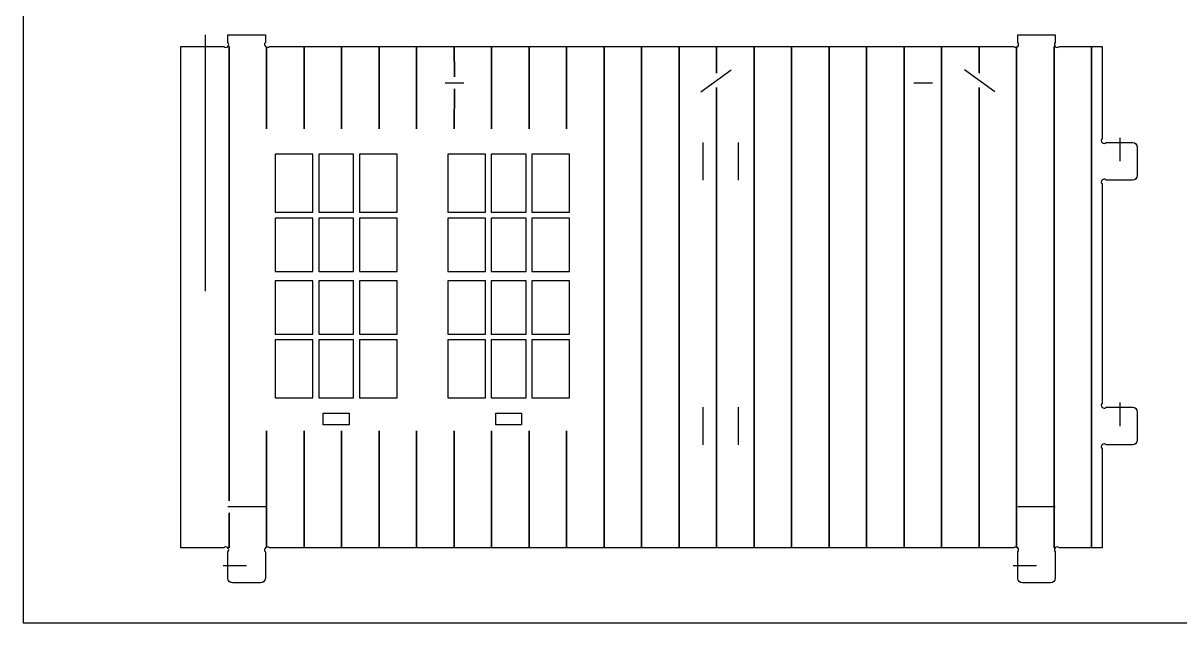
# Model space of a CAD drawing. Header units: millimetres. Extents: x -2454 to 295, y -161 to 465.
# Drawn here: x -1729.3 to -1433.2, y -152.3 to 1.4 of the extents above; entities that cross this region are included whole.
import ezdxf

# ---------------------------------------------------------------- set-up
doc = ezdxf.new("R2010")
doc.units = ezdxf.units.MM
doc.header["$MEASUREMENT"] = 0
for name, color, linetype in [('Cut Inside', 7, 'Continuous'), ('Cut On', 7, 'Continuous'), ('Cut Outside', 7, 'Continuous'), ('Score', 7, 'Continuous')]:
    doc.layers.add(name, color=color, linetype=linetype)

msp = doc.modelspace()

# ---------------------------------------------------------------- linework, layer by layer
at = {"layer": 'Cut Inside', "color": 242, "lineweight": 25}
for points in [[(-1664.8028, -32.2472), (-1664.8083, -32.2472), (-1664.8128, -32.2517), (-1664.8128, -32.2572)], [(-1664.8128, -32.2572), (-1664.8128, -32.2572), (-1664.8128, -47.0873), (-1664.8128, -47.0873)], [(-1655.1727, -32.2472), (-1655.1727, -32.2472), (-1664.8028, -32.2472), (-1664.8028, -32.2472)], [(-1655.1627, -32.2572), (-1655.1627, -32.2517), (-1655.1672, -32.2472), (-1655.1727, -32.2472)], [(-1655.1627, -47.0873), (-1655.1627, -47.0873), (-1655.1627, -32.2572), (-1655.1627, -32.2572)], [(-1653.6531, -32.2472), (-1653.6586, -32.2472), (-1653.6631, -32.2517), (-1653.6631, -32.2572)], [(-1653.6631, -32.2572), (-1653.6631, -32.2572), (-1653.6631, -47.0873), (-1653.6631, -47.0873)], [(-1644.7727, -32.2472), (-1644.7727, -32.2472), (-1653.6531, -32.2472), (-1653.6531, -32.2472)], [(-1644.7627, -32.2572), (-1644.7627, -32.2517), (-1644.7672, -32.2472), (-1644.7727, -32.2472)], [(-1644.7627, -47.0873), (-1644.7627, -47.0873), (-1644.7627, -32.2572), (-1644.7627, -32.2572)], [(-1643.2527, -32.2472), (-1643.2582, -32.2472), (-1643.2627, -32.2517), (-1643.2627, -32.2572)], [(-1643.2627, -32.2572), (-1643.2627, -32.2572), (-1643.2627, -47.0873), (-1643.2627, -47.0873)], [(-1633.623, -32.2472), (-1633.623, -32.2472), (-1643.2527, -32.2472), (-1643.2527, -32.2472)], [(-1633.613, -32.2572), (-1633.613, -32.2517), (-1633.6175, -32.2472), (-1633.623, -32.2472)], [(-1633.613, -47.0873), (-1633.613, -47.0873), (-1633.613, -32.2572), (-1633.613, -32.2572)], [(-1620.6429, -32.2472), (-1620.6484, -32.2472), (-1620.6529, -32.2517), (-1620.6529, -32.2572)], [(-1620.6529, -32.2572), (-1620.6529, -32.2572), (-1620.6529, -47.0873), (-1620.6529, -47.0873)], [(-1611.0132, -32.2472), (-1611.0132, -32.2472), (-1620.6429, -32.2472), (-1620.6429, -32.2472)], [(-1611.0032, -32.2572), (-1611.0032, -32.2517), (-1611.0077, -32.2472), (-1611.0132, -32.2472)], [(-1611.0032, -47.0873), (-1611.0032, -47.0873), (-1611.0032, -32.2572), (-1611.0032, -32.2572)], [(-1609.4928, -32.2472), (-1609.4983, -32.2472), (-1609.5028, -32.2517), (-1609.5028, -32.2572)], [(-1609.5028, -32.2572), (-1609.5028, -32.2572), (-1609.5028, -47.0873), (-1609.5028, -47.0873)], [(-1600.6131, -32.2472), (-1600.6131, -32.2472), (-1609.4928, -32.2472), (-1609.4928, -32.2472)], [(-1600.6031, -32.2572), (-1600.6031, -32.2517), (-1600.6076, -32.2472), (-1600.6131, -32.2472)], [(-1600.6031, -47.0873), (-1600.6031, -47.0873), (-1600.6031, -32.2572), (-1600.6031, -32.2572)], [(-1599.0928, -32.2472), (-1599.0983, -32.2472), (-1599.1028, -32.2517), (-1599.1028, -32.2572)], [(-1599.1028, -32.2572), (-1599.1028, -32.2572), (-1599.1028, -47.0873), (-1599.1028, -47.0873)], [(-1589.4627, -32.2472), (-1589.4627, -32.2472), (-1599.0928, -32.2472), (-1599.0928, -32.2472)], [(-1589.4527, -32.2572), (-1589.4527, -32.2517), (-1589.4572, -32.2472), (-1589.4627, -32.2472)], [(-1589.4527, -47.0873), (-1589.4527, -47.0873), (-1589.4527, -32.2572), (-1589.4527, -32.2572)], [(-1664.8128, -47.0873), (-1664.8128, -47.0928), (-1664.8083, -47.0973), (-1664.8028, -47.0973)], [(-1664.8028, -47.0973), (-1664.8028, -47.0973), (-1655.1727, -47.0973), (-1655.1727, -47.0973)], [(-1655.1727, -47.0973), (-1655.1672, -47.0973), (-1655.1627, -47.0928), (-1655.1627, -47.0873)], [(-1653.6631, -47.0873), (-1653.6631, -47.0928), (-1653.6586, -47.0973), (-1653.6531, -47.0973)], [(-1653.6531, -47.0973), (-1653.6531, -47.0973), (-1644.7727, -47.0973), (-1644.7727, -47.0973)], [(-1644.7727, -47.0973), (-1644.7672, -47.0973), (-1644.7627, -47.0928), (-1644.7627, -47.0873)], [(-1643.2627, -47.0873), (-1643.2627, -47.0928), (-1643.2582, -47.0973), (-1643.2527, -47.0973)], [(-1643.2527, -47.0973), (-1643.2527, -47.0973), (-1633.623, -47.0973), (-1633.623, -47.0973)], [(-1633.623, -47.0973), (-1633.6175, -47.0973), (-1633.613, -47.0928), (-1633.613, -47.0873)], [(-1620.6529, -47.0873), (-1620.6529, -47.0928), (-1620.6484, -47.0973), (-1620.6429, -47.0973)], [(-1620.6429, -47.0973), (-1620.6429, -47.0973), (-1611.0132, -47.0973), (-1611.0132, -47.0973)], [(-1611.0132, -47.0973), (-1611.0077, -47.0973), (-1611.0032, -47.0928), (-1611.0032, -47.0873)], [(-1609.5028, -47.0873), (-1609.5028, -47.0928), (-1609.4983, -47.0973), (-1609.4928, -47.0973)], [(-1609.4928, -47.0973), (-1609.4928, -47.0973), (-1600.6131, -47.0973), (-1600.6131, -47.0973)], [(-1600.6131, -47.0973), (-1600.6076, -47.0973), (-1600.6031, -47.0928), (-1600.6031, -47.0873)], [(-1599.1028, -47.0873), (-1599.1028, -47.0928), (-1599.0983, -47.0973), (-1599.0928, -47.0973)], [(-1599.0928, -47.0973), (-1599.0928, -47.0973), (-1589.4627, -47.0973), (-1589.4627, -47.0973)], [(-1589.4627, -47.0973), (-1589.4572, -47.0973), (-1589.4527, -47.0928), (-1589.4527, -47.0873)], [(-1664.8028, -48.5971), (-1664.8083, -48.5971), (-1664.8128, -48.6016), (-1664.8128, -48.6071)], [(-1664.8128, -48.6071), (-1664.8128, -48.6071), (-1664.8128, -62.2371), (-1664.8128, -62.2371)], [(-1655.1727, -48.5971), (-1655.1727, -48.5971), (-1664.8028, -48.5971), (-1664.8028, -48.5971)], [(-1655.1627, -48.6071), (-1655.1627, -48.6016), (-1655.1672, -48.5971), (-1655.1727, -48.5971)], [(-1655.1627, -62.2371), (-1655.1627, -62.2371), (-1655.1627, -48.6071), (-1655.1627, -48.6071)], [(-1653.6531, -48.5971), (-1653.6586, -48.5971), (-1653.6631, -48.6016), (-1653.6631, -48.6071)], [(-1653.6631, -48.6071), (-1653.6631, -48.6071), (-1653.6631, -62.2371), (-1653.6631, -62.2371)], [(-1644.7727, -48.5971), (-1644.7727, -48.5971), (-1653.6531, -48.5971), (-1653.6531, -48.5971)], [(-1644.7627, -48.6071), (-1644.7627, -48.6016), (-1644.7672, -48.5971), (-1644.7727, -48.5971)], [(-1644.7627, -62.2371), (-1644.7627, -62.2371), (-1644.7627, -48.6071), (-1644.7627, -48.6071)], [(-1643.2527, -48.5971), (-1643.2582, -48.5971), (-1643.2627, -48.6016), (-1643.2627, -48.6071)], [(-1643.2627, -48.6071), (-1643.2627, -48.6071), (-1643.2627, -62.2371), (-1643.2627, -62.2371)], [(-1633.623, -48.5971), (-1633.623, -48.5971), (-1643.2527, -48.5971), (-1643.2527, -48.5971)], [(-1633.613, -48.6071), (-1633.613, -48.6016), (-1633.6175, -48.5971), (-1633.623, -48.5971)], [(-1633.613, -62.2371), (-1633.613, -62.2371), (-1633.613, -48.6071), (-1633.613, -48.6071)], [(-1620.6429, -48.5971), (-1620.6484, -48.5971), (-1620.6529, -48.6016), (-1620.6529, -48.6071)], [(-1620.6529, -48.6071), (-1620.6529, -48.6071), (-1620.6529, -62.2371), (-1620.6529, -62.2371)], [(-1611.0132, -48.5971), (-1611.0132, -48.5971), (-1620.6429, -48.5971), (-1620.6429, -48.5971)], [(-1611.0032, -48.6071), (-1611.0032, -48.6016), (-1611.0077, -48.5971), (-1611.0132, -48.5971)], [(-1611.0032, -62.2371), (-1611.0032, -62.2371), (-1611.0032, -48.6071), (-1611.0032, -48.6071)], [(-1609.4928, -48.5971), (-1609.4983, -48.5971), (-1609.5028, -48.6016), (-1609.5028, -48.6071)], [(-1609.5028, -48.6071), (-1609.5028, -48.6071), (-1609.5028, -62.2371), (-1609.5028, -62.2371)], [(-1600.6131, -48.5971), (-1600.6131, -48.5971), (-1609.4928, -48.5971), (-1609.4928, -48.5971)], [(-1600.6031, -48.6071), (-1600.6031, -48.6016), (-1600.6076, -48.5971), (-1600.6131, -48.5971)], [(-1600.6031, -62.2371), (-1600.6031, -62.2371), (-1600.6031, -48.6071), (-1600.6031, -48.6071)], [(-1599.0928, -48.5971), (-1599.0983, -48.5971), (-1599.1028, -48.6016), (-1599.1028, -48.6071)], [(-1599.1028, -48.6071), (-1599.1028, -48.6071), (-1599.1028, -62.2371), (-1599.1028, -62.2371)], [(-1589.4627, -48.5971), (-1589.4627, -48.5971), (-1599.0928, -48.5971), (-1599.0928, -48.5971)], [(-1589.4527, -48.6071), (-1589.4527, -48.6016), (-1589.4572, -48.5971), (-1589.4627, -48.5971)], [(-1589.4527, -62.2371), (-1589.4527, -62.2371), (-1589.4527, -48.6071), (-1589.4527, -48.6071)], [(-1664.8128, -62.2371), (-1664.8128, -62.2426), (-1664.8083, -62.2471), (-1664.8028, -62.2471)], [(-1664.8028, -64.6469), (-1664.8083, -64.6469), (-1664.8128, -64.6514), (-1664.8128, -64.6569)], [(-1664.8128, -64.6569), (-1664.8128, -64.6569), (-1664.8128, -78.2872), (-1664.8128, -78.2872)], [(-1664.8028, -62.2471), (-1664.8028, -62.2471), (-1655.1727, -62.2471), (-1655.1727, -62.2471)], [(-1655.1727, -64.6469), (-1655.1727, -64.6469), (-1664.8028, -64.6469), (-1664.8028, -64.6469)], [(-1655.1727, -62.2471), (-1655.1672, -62.2471), (-1655.1627, -62.2426), (-1655.1627, -62.2371)], [(-1655.1627, -64.6569), (-1655.1627, -64.6514), (-1655.1672, -64.6469), (-1655.1727, -64.6469)], [(-1655.1627, -78.2872), (-1655.1627, -78.2872), (-1655.1627, -64.6569), (-1655.1627, -64.6569)], [(-1653.6631, -62.2371), (-1653.6631, -62.2426), (-1653.6586, -62.2471), (-1653.6531, -62.2471)], [(-1653.6531, -64.6469), (-1653.6586, -64.6469), (-1653.6631, -64.6514), (-1653.6631, -64.6569)], [(-1653.6631, -64.6569), (-1653.6631, -64.6569), (-1653.6631, -78.2872), (-1653.6631, -78.2872)], [(-1653.6531, -62.2471), (-1653.6531, -62.2471), (-1644.7727, -62.2471), (-1644.7727, -62.2471)], [(-1644.7727, -64.6469), (-1644.7727, -64.6469), (-1653.6531, -64.6469), (-1653.6531, -64.6469)], [(-1644.7727, -62.2471), (-1644.7672, -62.2471), (-1644.7627, -62.2426), (-1644.7627, -62.2371)], [(-1644.7627, -64.6569), (-1644.7627, -64.6514), (-1644.7672, -64.6469), (-1644.7727, -64.6469)], [(-1644.7627, -78.2872), (-1644.7627, -78.2872), (-1644.7627, -64.6569), (-1644.7627, -64.6569)], [(-1643.2627, -62.2371), (-1643.2627, -62.2426), (-1643.2582, -62.2471), (-1643.2527, -62.2471)], [(-1643.2527, -64.6469), (-1643.2582, -64.6469), (-1643.2627, -64.6514), (-1643.2627, -64.6569)], [(-1643.2627, -64.6569), (-1643.2627, -64.6569), (-1643.2627, -78.2872), (-1643.2627, -78.2872)], [(-1643.2527, -62.2471), (-1643.2527, -62.2471), (-1633.623, -62.2471), (-1633.623, -62.2471)], [(-1633.623, -64.6469), (-1633.623, -64.6469), (-1643.2527, -64.6469), (-1643.2527, -64.6469)], [(-1633.623, -62.2471), (-1633.6175, -62.2471), (-1633.613, -62.2426), (-1633.613, -62.2371)], [(-1633.613, -64.6569), (-1633.613, -64.6514), (-1633.6175, -64.6469), (-1633.623, -64.6469)], [(-1633.613, -78.2872), (-1633.613, -78.2872), (-1633.613, -64.6569), (-1633.613, -64.6569)], [(-1620.6529, -62.2371), (-1620.6529, -62.2426), (-1620.6484, -62.2471), (-1620.6429, -62.2471)], [(-1620.6429, -64.6469), (-1620.6484, -64.6469), (-1620.6529, -64.6514), (-1620.6529, -64.6569)], [(-1620.6529, -64.6569), (-1620.6529, -64.6569), (-1620.6529, -78.2872), (-1620.6529, -78.2872)], [(-1620.6429, -62.2471), (-1620.6429, -62.2471), (-1611.0132, -62.2471), (-1611.0132, -62.2471)], [(-1611.0132, -64.6469), (-1611.0132, -64.6469), (-1620.6429, -64.6469), (-1620.6429, -64.6469)], [(-1611.0132, -62.2471), (-1611.0077, -62.2471), (-1611.0032, -62.2426), (-1611.0032, -62.2371)], [(-1611.0032, -64.6569), (-1611.0032, -64.6514), (-1611.0077, -64.6469), (-1611.0132, -64.6469)], [(-1611.0032, -78.2872), (-1611.0032, -78.2872), (-1611.0032, -64.6569), (-1611.0032, -64.6569)], [(-1609.5028, -62.2371), (-1609.5028, -62.2426), (-1609.4983, -62.2471), (-1609.4928, -62.2471)], [(-1609.4928, -64.6469), (-1609.4983, -64.6469), (-1609.5028, -64.6514), (-1609.5028, -64.6569)], [(-1609.5028, -64.6569), (-1609.5028, -64.6569), (-1609.5028, -78.2872), (-1609.5028, -78.2872)], [(-1609.4928, -62.2471), (-1609.4928, -62.2471), (-1600.6131, -62.2471), (-1600.6131, -62.2471)], [(-1600.6131, -64.6469), (-1600.6131, -64.6469), (-1609.4928, -64.6469), (-1609.4928, -64.6469)], [(-1600.6131, -62.2471), (-1600.6076, -62.2471), (-1600.6031, -62.2426), (-1600.6031, -62.2371)], [(-1600.6031, -64.6569), (-1600.6031, -64.6514), (-1600.6076, -64.6469), (-1600.6131, -64.6469)], [(-1600.6031, -78.2872), (-1600.6031, -78.2872), (-1600.6031, -64.6569), (-1600.6031, -64.6569)], [(-1599.1028, -62.2371), (-1599.1028, -62.2426), (-1599.0983, -62.2471), (-1599.0928, -62.2471)], [(-1599.0928, -64.6469), (-1599.0983, -64.6469), (-1599.1028, -64.6514), (-1599.1028, -64.6569)], [(-1599.1028, -64.6569), (-1599.1028, -64.6569), (-1599.1028, -78.2872), (-1599.1028, -78.2872)], [(-1599.0928, -62.2471), (-1599.0928, -62.2471), (-1589.4627, -62.2471), (-1589.4627, -62.2471)], [(-1589.4627, -64.6469), (-1589.4627, -64.6469), (-1599.0928, -64.6469), (-1599.0928, -64.6469)], [(-1589.4627, -62.2471), (-1589.4572, -62.2471), (-1589.4527, -62.2426), (-1589.4527, -62.2371)], [(-1589.4527, -64.6569), (-1589.4527, -64.6514), (-1589.4572, -64.6469), (-1589.4627, -64.6469)], [(-1589.4527, -78.2872), (-1589.4527, -78.2872), (-1589.4527, -64.6569), (-1589.4527, -64.6569)], [(-1664.8128, -78.2872), (-1664.8128, -78.2927), (-1664.8083, -78.2972), (-1664.8028, -78.2972)], [(-1664.8028, -79.7971), (-1664.8083, -79.7971), (-1664.8128, -79.8016), (-1664.8128, -79.8071)], [(-1664.8128, -79.8071), (-1664.8128, -79.8071), (-1664.8128, -94.637), (-1664.8128, -94.637)], [(-1664.8028, -78.2972), (-1664.8028, -78.2972), (-1655.1727, -78.2972), (-1655.1727, -78.2972)], [(-1655.1727, -79.7971), (-1655.1727, -79.7971), (-1664.8028, -79.7971), (-1664.8028, -79.7971)], [(-1655.1727, -78.2972), (-1655.1672, -78.2972), (-1655.1627, -78.2927), (-1655.1627, -78.2872)], [(-1655.1627, -79.8071), (-1655.1627, -79.8016), (-1655.1672, -79.7971), (-1655.1727, -79.7971)], [(-1655.1627, -94.637), (-1655.1627, -94.637), (-1655.1627, -79.8071), (-1655.1627, -79.8071)], [(-1653.6631, -78.2872), (-1653.6631, -78.2927), (-1653.6586, -78.2972), (-1653.6531, -78.2972)], [(-1653.6531, -79.7971), (-1653.6586, -79.7971), (-1653.6631, -79.8016), (-1653.6631, -79.8071)], [(-1653.6631, -79.8071), (-1653.6631, -79.8071), (-1653.6631, -94.637), (-1653.6631, -94.637)], [(-1653.6531, -78.2972), (-1653.6531, -78.2972), (-1644.7727, -78.2972), (-1644.7727, -78.2972)], [(-1644.7727, -79.7971), (-1644.7727, -79.7971), (-1653.6531, -79.7971), (-1653.6531, -79.7971)], [(-1644.7727, -78.2972), (-1644.7672, -78.2972), (-1644.7627, -78.2927), (-1644.7627, -78.2872)], [(-1644.7627, -79.8071), (-1644.7627, -79.8016), (-1644.7672, -79.7971), (-1644.7727, -79.7971)], [(-1644.7627, -94.637), (-1644.7627, -94.637), (-1644.7627, -79.8071), (-1644.7627, -79.8071)], [(-1643.2627, -78.2872), (-1643.2627, -78.2927), (-1643.2582, -78.2972), (-1643.2527, -78.2972)], [(-1643.2527, -79.7971), (-1643.2582, -79.7971), (-1643.2627, -79.8016), (-1643.2627, -79.8071)], [(-1643.2627, -79.8071), (-1643.2627, -79.8071), (-1643.2627, -94.637), (-1643.2627, -94.637)], [(-1643.2527, -78.2972), (-1643.2527, -78.2972), (-1633.623, -78.2972), (-1633.623, -78.2972)], [(-1633.623, -79.7971), (-1633.623, -79.7971), (-1643.2527, -79.7971), (-1643.2527, -79.7971)], [(-1633.623, -78.2972), (-1633.6175, -78.2972), (-1633.613, -78.2927), (-1633.613, -78.2872)], [(-1633.613, -79.8071), (-1633.613, -79.8016), (-1633.6175, -79.7971), (-1633.623, -79.7971)], [(-1633.613, -94.637), (-1633.613, -94.637), (-1633.613, -79.8071), (-1633.613, -79.8071)], [(-1620.6529, -78.2872), (-1620.6529, -78.2927), (-1620.6484, -78.2972), (-1620.6429, -78.2972)], [(-1620.6429, -79.7971), (-1620.6484, -79.7971), (-1620.6529, -79.8016), (-1620.6529, -79.8071)], [(-1620.6529, -79.8071), (-1620.6529, -79.8071), (-1620.6529, -94.637), (-1620.6529, -94.637)], [(-1620.6429, -78.2972), (-1620.6429, -78.2972), (-1611.0132, -78.2972), (-1611.0132, -78.2972)], [(-1611.0132, -79.7971), (-1611.0132, -79.7971), (-1620.6429, -79.7971), (-1620.6429, -79.7971)], [(-1611.0132, -78.2972), (-1611.0077, -78.2972), (-1611.0032, -78.2927), (-1611.0032, -78.2872)], [(-1611.0032, -79.8071), (-1611.0032, -79.8016), (-1611.0077, -79.7971), (-1611.0132, -79.7971)], [(-1611.0032, -94.637), (-1611.0032, -94.637), (-1611.0032, -79.8071), (-1611.0032, -79.8071)], [(-1609.5028, -78.2872), (-1609.5028, -78.2927), (-1609.4983, -78.2972), (-1609.4928, -78.2972)], [(-1609.4928, -79.7971), (-1609.4983, -79.7971), (-1609.5028, -79.8016), (-1609.5028, -79.8071)], [(-1609.5028, -79.8071), (-1609.5028, -79.8071), (-1609.5028, -94.637), (-1609.5028, -94.637)], [(-1609.4928, -78.2972), (-1609.4928, -78.2972), (-1600.6131, -78.2972), (-1600.6131, -78.2972)], [(-1600.6131, -79.7971), (-1600.6131, -79.7971), (-1609.4928, -79.7971), (-1609.4928, -79.7971)], [(-1600.6131, -78.2972), (-1600.6076, -78.2972), (-1600.6031, -78.2927), (-1600.6031, -78.2872)], [(-1600.6031, -79.8071), (-1600.6031, -79.8016), (-1600.6076, -79.7971), (-1600.6131, -79.7971)], [(-1600.6031, -94.637), (-1600.6031, -94.637), (-1600.6031, -79.8071), (-1600.6031, -79.8071)], [(-1599.1028, -78.2872), (-1599.1028, -78.2927), (-1599.0983, -78.2972), (-1599.0928, -78.2972)], [(-1599.0928, -79.7971), (-1599.0983, -79.7971), (-1599.1028, -79.8016), (-1599.1028, -79.8071)], [(-1599.1028, -79.8071), (-1599.1028, -79.8071), (-1599.1028, -94.637), (-1599.1028, -94.637)], [(-1599.0928, -78.2972), (-1599.0928, -78.2972), (-1589.4627, -78.2972), (-1589.4627, -78.2972)], [(-1589.4627, -79.7971), (-1589.4627, -79.7971), (-1599.0928, -79.7971), (-1599.0928, -79.7971)], [(-1589.4627, -78.2972), (-1589.4572, -78.2972), (-1589.4527, -78.2927), (-1589.4527, -78.2872)], [(-1589.4527, -79.8071), (-1589.4527, -79.8016), (-1589.4572, -79.7971), (-1589.4627, -79.7971)], [(-1589.4527, -94.637), (-1589.4527, -94.637), (-1589.4527, -79.8071), (-1589.4527, -79.8071)], [(-1664.8128, -94.637), (-1664.8128, -94.6425), (-1664.8083, -94.647), (-1664.8028, -94.647)], [(-1664.8028, -94.647), (-1664.8028, -94.647), (-1655.1727, -94.647), (-1655.1727, -94.647)], [(-1655.1727, -94.647), (-1655.1672, -94.647), (-1655.1627, -94.6425), (-1655.1627, -94.637)], [(-1653.6631, -94.637), (-1653.6631, -94.6425), (-1653.6586, -94.647), (-1653.6531, -94.647)], [(-1653.6531, -94.647), (-1653.6531, -94.647), (-1644.7727, -94.647), (-1644.7727, -94.647)], [(-1644.7727, -94.647), (-1644.7672, -94.647), (-1644.7627, -94.6425), (-1644.7627, -94.637)], [(-1643.2627, -94.637), (-1643.2627, -94.6425), (-1643.2582, -94.647), (-1643.2527, -94.647)], [(-1643.2527, -94.647), (-1643.2527, -94.647), (-1633.623, -94.647), (-1633.623, -94.647)], [(-1633.623, -94.647), (-1633.6175, -94.647), (-1633.613, -94.6425), (-1633.613, -94.637)], [(-1620.6529, -94.637), (-1620.6529, -94.6425), (-1620.6484, -94.647), (-1620.6429, -94.647)], [(-1620.6429, -94.647), (-1620.6429, -94.647), (-1611.0132, -94.647), (-1611.0132, -94.647)], [(-1611.0132, -94.647), (-1611.0077, -94.647), (-1611.0032, -94.6425), (-1611.0032, -94.637)], [(-1609.5028, -94.637), (-1609.5028, -94.6425), (-1609.4983, -94.647), (-1609.4928, -94.647)], [(-1609.4928, -94.647), (-1609.4928, -94.647), (-1600.6131, -94.647), (-1600.6131, -94.647)], [(-1600.6131, -94.647), (-1600.6076, -94.647), (-1600.6031, -94.6425), (-1600.6031, -94.637)], [(-1599.1028, -94.637), (-1599.1028, -94.6425), (-1599.0983, -94.647), (-1599.0928, -94.647)], [(-1599.0928, -94.647), (-1599.0928, -94.647), (-1589.4627, -94.647), (-1589.4627, -94.647)], [(-1589.4627, -94.647), (-1589.4572, -94.647), (-1589.4527, -94.6425), (-1589.4527, -94.637)]]:
    msp.add_open_spline(points, degree=3, dxfattribs=at)
at = {"layer": 'Cut On', "color": 133, "lineweight": 25}
for points in [[(-1682.6329, -67.3472), (-1682.6329, -67.3472), (-1682.6331, -1.6468), (-1682.6331, -1.6468)], [(-1555.8467, -16.2173), (-1555.8467, -16.2173), (-1548.0752, -10.5807), (-1548.0752, -10.5807)], [(-1480.619, -16.2173), (-1480.619, -16.2173), (-1488.3903, -10.5807), (-1488.3903, -10.5807)], [(-1621.3371, -13.947), (-1621.3371, -13.947), (-1616.5374, -13.947), (-1616.5374, -13.947)], [(-1501.3372, -13.947), (-1501.3372, -13.947), (-1496.5374, -13.947), (-1496.5374, -13.947)], [(-1555.2419, -38.8469), (-1555.2419, -38.8469), (-1555.2419, -29.247), (-1555.2419, -29.247)], [(-1546.2416, -38.8469), (-1546.2416, -38.8469), (-1546.2416, -29.247), (-1546.2416, -29.247)], [(-1448.6329, -28.0471), (-1448.6329, -28.0471), (-1448.6329, -34.0471), (-1448.6329, -34.0471)], [(-1555.2419, -106.6469), (-1555.2419, -106.6469), (-1555.2419, -97.047), (-1555.2419, -97.047)], [(-1546.2416, -106.6469), (-1546.2416, -106.6469), (-1546.2416, -97.047), (-1546.2416, -97.047)], [(-1448.6329, -95.8471), (-1448.6329, -95.8471), (-1448.6329, -101.8471), (-1448.6329, -101.8471)], [(-1667.3329, -122.5471), (-1667.3329, -122.5471), (-1676.9326, -122.5471), (-1676.9326, -122.5471)], [(-1465.133, -122.5471), (-1465.133, -122.5471), (-1474.7327, -122.5471), (-1474.7327, -122.5471)], [(-1678.1329, -137.547), (-1678.1329, -137.547), (-1672.1329, -137.547), (-1672.1329, -137.547)], [(-1475.9324, -137.547), (-1475.9324, -137.547), (-1469.9324, -137.547), (-1469.9324, -137.547)]]:
    msp.add_open_spline(points, degree=3, dxfattribs=at)
for points in [[(-1652.5128, -98.5471), (-1652.5128, -98.5471), (-1652.5128, -101.547), (-1652.5128, -101.547), (-1652.5128, -101.547), (-1652.5128, -101.547), (-1645.9128, -101.547), (-1645.9128, -101.547), (-1645.9128, -101.547), (-1645.9128, -101.547), (-1645.9128, -98.5471), (-1645.9128, -98.5471), (-1645.9128, -98.5471), (-1645.9128, -98.5471), (-1652.5128, -98.5471), (-1652.5128, -98.5471)], [(-1608.3533, -98.5471), (-1608.3533, -98.5471), (-1608.3533, -101.547), (-1608.3533, -101.547), (-1608.3533, -101.547), (-1608.3533, -101.547), (-1601.7532, -101.547), (-1601.7532, -101.547), (-1601.7532, -101.547), (-1601.7532, -101.547), (-1601.7532, -98.5471), (-1601.7532, -98.5471), (-1601.7532, -98.5471), (-1601.7532, -98.5471), (-1608.3533, -98.5471), (-1608.3533, -98.5471)]]:
    msp.add_open_spline(points, degree=3, knots=[0, 0, 0, 0, 0.2, 0.2, 0.2, 0.20000001, 0.4, 0.4, 0.4, 0.40000001, 0.6, 0.6, 0.6, 0.60000001, 1, 1, 1, 1], dxfattribs=at)
at = {"layer": 'Cut Outside', "color": 75, "lineweight": 25}
for points, knots in [([(-1676.9326, -3.584), (-1676.9326, -3.584), (-1676.9326, -1.6471), (-1676.9326, -1.6471), (-1676.9326, -1.6471), (-1676.9326, -1.6471), (-1667.3329, -1.6471), (-1667.3329, -1.6471), (-1667.3329, -1.6471), (-1667.3329, -1.6471), (-1667.3329, -3.584), (-1667.3329, -3.584)], [0, 0, 0, 0, 0.25, 0.25, 0.25, 0.25000001, 0.5, 0.5, 0.5, 0.50000001, 1, 1, 1, 1]), ([(-1474.7327, -3.584), (-1474.7327, -3.584), (-1474.7327, -1.6471), (-1474.7327, -1.6471), (-1474.7327, -1.6471), (-1474.7327, -1.6471), (-1465.133, -1.6471), (-1465.133, -1.6471), (-1465.133, -1.6471), (-1465.133, -1.6471), (-1465.133, -3.584), (-1465.133, -3.584)], [0, 0, 0, 0, 0.25, 0.25, 0.25, 0.25000001, 0.5, 0.5, 0.5, 0.50000001, 1, 1, 1, 1]), ([(-1688.9329, -4.647), (-1685.2872, -4.647), (-1681.6415, -4.647), (-1677.9958, -4.647), (-1677.9958, -4.647), (-1677.2871, -5.3558), (-1676.2243, -4.2926), (-1676.9326, -3.584)], [0, 0, 0, 0, 0.33333333, 0.33333333, 0.33333333, 0.33333334, 1, 1, 1, 1]), ([(-1677.9958, -133.047), (-1677.9958, -133.047), (-1688.9329, -133.047), (-1688.9329, -133.047), (-1688.9329, -133.047), (-1688.9329, -133.047), (-1688.9329, -4.647), (-1688.9329, -4.647)], [0, 0, 0, 0, 0.33333333, 0.33333333, 0.33333333, 0.33333334, 1, 1, 1, 1]), ([(-1464.0698, -4.647), (-1464.0698, -4.647), (-1453.1327, -4.647), (-1453.1327, -4.647), (-1453.1327, -4.647), (-1453.1327, -4.647), (-1453.1327, -28.184), (-1453.1327, -28.184)], [0, 0, 0, 0, 0.33333333, 0.33333333, 0.33333333, 0.33333334, 1, 1, 1, 1]), ([(-1453.1327, -28.184), (-1453.8417, -28.8927), (-1452.7785, -29.9557), (-1452.0695, -29.247), (-1452.0695, -29.247), (-1449.824, -29.247), (-1447.5785, -29.247), (-1445.333, -29.247), (-1445.333, -29.247), (-1444.6698, -29.247), (-1444.1327, -29.7843), (-1444.1327, -30.4469)], [0, 0, 0, 0, 0.25, 0.25, 0.25, 0.25000001, 0.5, 0.5, 0.5, 0.50000001, 1, 1, 1, 1]), ([(-1453.1327, -95.9842), (-1453.8417, -96.6927), (-1452.7785, -97.7557), (-1452.0695, -97.047), (-1452.0695, -97.047), (-1449.824, -97.047), (-1447.5785, -97.047), (-1445.333, -97.047), (-1445.333, -97.047), (-1444.6698, -97.047), (-1444.1327, -97.5843), (-1444.1327, -98.2469)], [0, 0, 0, 0, 0.25, 0.25, 0.25, 0.25000001, 0.5, 0.5, 0.5, 0.50000001, 1, 1, 1, 1]), ([(-1453.1327, -107.7101), (-1453.1327, -107.7101), (-1453.1327, -133.047), (-1453.1327, -133.047), (-1453.1327, -133.047), (-1453.1327, -133.047), (-1464.0698, -133.047), (-1464.0698, -133.047)], [0, 0, 0, 0, 0.33333333, 0.33333333, 0.33333333, 0.33333334, 1, 1, 1, 1]), ([(-1675.7327, -142.047), (-1676.3955, -142.047), (-1676.9326, -141.5098), (-1676.9326, -140.8469), (-1676.9326, -140.8469), (-1676.9326, -138.6013), (-1676.9326, -136.3557), (-1676.9326, -134.11), (-1676.9326, -134.11), (-1676.2243, -133.4014), (-1677.2871, -132.3386), (-1677.9958, -133.047)], [0, 0, 0, 0, 0.25, 0.25, 0.25, 0.25000001, 0.5, 0.5, 0.5, 0.50000001, 1, 1, 1, 1]), ([(-1473.5328, -142.047), (-1474.1957, -142.047), (-1474.7327, -141.5098), (-1474.7327, -140.8469), (-1474.7327, -140.8469), (-1474.7327, -138.6013), (-1474.7327, -136.3557), (-1474.7327, -134.11), (-1474.7327, -134.11), (-1474.0244, -133.4014), (-1475.0872, -132.3386), (-1475.7956, -133.047)], [0, 0, 0, 0, 0.25, 0.25, 0.25, 0.25000001, 0.5, 0.5, 0.5, 0.50000001, 1, 1, 1, 1])]:
    msp.add_open_spline(points, degree=3, knots=knots, dxfattribs=at)
for points in [[(-1667.3329, -3.584), (-1668.0415, -4.2926), (-1666.9784, -5.3558), (-1666.2701, -4.647)], [(-1666.2701, -4.647), (-1666.2701, -4.647), (-1475.7956, -4.647), (-1475.7956, -4.647)], [(-1475.7956, -4.647), (-1475.0872, -5.3558), (-1474.0244, -4.2926), (-1474.7327, -3.584)], [(-1465.133, -3.584), (-1465.8413, -4.2926), (-1464.7785, -5.3558), (-1464.0698, -4.647)], [(-1444.1327, -30.4469), (-1444.1327, -30.4469), (-1444.1327, -37.647), (-1444.1327, -37.647)], [(-1452.0695, -38.8469), (-1452.7785, -38.1385), (-1453.8417, -39.2014), (-1453.1327, -39.9101)], [(-1444.1327, -37.647), (-1444.1327, -38.3097), (-1444.6698, -38.8469), (-1445.333, -38.8469)], [(-1453.1327, -39.9101), (-1453.1327, -39.9101), (-1453.1327, -95.9842), (-1453.1327, -95.9842)], [(-1445.333, -38.8469), (-1445.333, -38.8469), (-1452.0695, -38.8469), (-1452.0695, -38.8469)], [(-1444.1327, -98.2469), (-1444.1327, -98.2469), (-1444.1327, -105.4472), (-1444.1327, -105.4472)], [(-1452.0695, -106.6469), (-1452.7785, -105.9385), (-1453.8417, -107.0013), (-1453.1327, -107.7101)], [(-1444.1327, -105.4472), (-1444.1327, -106.1097), (-1444.6698, -106.6469), (-1445.333, -106.6469)], [(-1445.333, -106.6469), (-1445.333, -106.6469), (-1452.0695, -106.6469), (-1452.0695, -106.6469)], [(-1666.2701, -133.047), (-1666.9784, -132.3386), (-1668.0415, -133.4014), (-1667.3329, -134.11)], [(-1475.7956, -133.047), (-1475.7956, -133.047), (-1666.2701, -133.047), (-1666.2701, -133.047)], [(-1464.0698, -133.047), (-1464.7785, -132.3386), (-1465.8413, -133.4014), (-1465.133, -134.11)], [(-1667.3329, -134.11), (-1667.3329, -134.11), (-1667.3329, -140.8469), (-1667.3329, -140.8469)], [(-1465.133, -134.11), (-1465.133, -134.11), (-1465.133, -140.8469), (-1465.133, -140.8469)], [(-1668.5328, -142.047), (-1668.5328, -142.047), (-1675.7327, -142.047), (-1675.7327, -142.047)], [(-1667.3329, -140.8469), (-1667.3329, -141.5098), (-1667.87, -142.047), (-1668.5328, -142.047)], [(-1466.3329, -142.047), (-1466.3329, -142.047), (-1473.5328, -142.047), (-1473.5328, -142.047)], [(-1465.133, -140.8469), (-1465.133, -141.5098), (-1465.6701, -142.047), (-1466.3329, -142.047)]]:
    msp.add_open_spline(points, degree=3, dxfattribs=at)
at = {"layer": 'Score', "color": 250, "lineweight": 25}
msp.add_open_spline([(-1129.3357, -152.2738), (-1129.3357, -152.2738), (-1729.3357, -152.2738), (-1729.3357, -152.2738), (-1729.3357, -152.2738), (-1729.3357, -152.2738), (-1729.3357, 147.7261), (-1729.3357, 147.7261), (-1729.3357, 147.7261), (-1729.3357, 147.7261), (-1129.3357, 147.7261), (-1129.3357, 147.7261), (-1129.3357, 147.7261), (-1129.3357, 147.7261), (-1129.3357, -152.2738), (-1129.3357, -152.2738)], degree=3, knots=[0, 0, 0, 0, 0.2, 0.2, 0.2, 0.20000001, 0.4, 0.4, 0.4, 0.40000001, 0.6, 0.6, 0.6, 0.60000001, 1, 1, 1, 1], dxfattribs=at)
at = {"layer": 'Score', "color": 250, "lineweight": 35}
for points in [[(-1676.6329, -4.647), (-1676.6329, -4.647), (-1676.6329, -121.0469), (-1676.6329, -121.0469)], [(-1667.0328, -4.647), (-1667.0328, -4.647), (-1667.0328, -25.7669), (-1667.0328, -25.7669)], [(-1657.4331, -4.647), (-1657.4331, -4.647), (-1657.4331, -25.7669), (-1657.4331, -25.7669)], [(-1647.8329, -25.7669), (-1647.8329, -25.7669), (-1647.8329, -4.647), (-1647.8329, -4.647)], [(-1638.2328, -4.647), (-1638.2328, -4.647), (-1638.2328, -25.7669), (-1638.2328, -25.7669)], [(-1628.6331, -25.7669), (-1628.6331, -25.7669), (-1628.6331, -4.647), (-1628.6331, -4.647)], [(-1619.033, -4.647), (-1619.033, -4.647), (-1618.9372, -12.447), (-1618.9372, -12.447)], [(-1609.4329, -25.7669), (-1609.4329, -25.7669), (-1609.4329, -4.647), (-1609.4329, -4.647)], [(-1599.8331, -4.647), (-1599.8331, -4.647), (-1599.8331, -25.7669), (-1599.8331, -25.7669)], [(-1590.2327, -25.7669), (-1590.2327, -25.7669), (-1590.2327, -4.647), (-1590.2327, -4.647)], [(-1580.6329, -133.047), (-1580.6329, -133.047), (-1580.6329, -4.647), (-1580.6329, -4.647)], [(-1571.0328, -133.047), (-1571.0328, -133.047), (-1571.0328, -4.647), (-1571.0328, -4.647)], [(-1561.4327, -4.647), (-1561.4327, -4.647), (-1561.4327, -133.047), (-1561.4327, -133.047)], [(-1551.833, -4.647), (-1551.833, -4.647), (-1551.833, -11.4533), (-1551.833, -11.4533)], [(-1542.2325, -4.647), (-1542.2325, -4.647), (-1542.2325, -133.047), (-1542.2325, -133.047)], [(-1532.6327, -4.647), (-1532.6327, -4.647), (-1532.6327, -133.047), (-1532.6327, -133.047)], [(-1523.033, -133.047), (-1523.033, -133.047), (-1523.033, -4.647), (-1523.033, -4.647)], [(-1513.4325, -133.047), (-1513.4325, -133.047), (-1513.4325, -4.647), (-1513.4325, -4.647)], [(-1503.8328, -133.047), (-1503.8328, -133.047), (-1503.8328, -4.647), (-1503.8328, -4.647)], [(-1494.2327, -4.647), (-1494.2327, -4.647), (-1494.2327, -133.047), (-1494.2327, -133.047)], [(-1484.6329, -4.647), (-1484.6329, -4.647), (-1484.6329, -11.4533), (-1484.6329, -11.4533)], [(-1475.0332, -133.047), (-1475.0332, -133.047), (-1475.0332, -4.647), (-1475.0332, -4.647)], [(-1465.4327, -133.047), (-1465.4327, -133.047), (-1465.4327, -4.647), (-1465.4327, -4.647)], [(-1455.833, -133.047), (-1455.833, -133.047), (-1455.833, -4.647), (-1455.833, -4.647)], [(-1618.9372, -15.4472), (-1618.9372, -15.4472), (-1619.033, -25.7669), (-1619.033, -25.7669)], [(-1551.833, -133.047), (-1551.833, -133.047), (-1551.833, -15.159), (-1551.833, -15.159)], [(-1484.6329, -15.159), (-1484.6329, -15.159), (-1484.6329, -133.047), (-1484.6329, -133.047)], [(-1667.0328, -103.047), (-1667.0328, -103.047), (-1667.0328, -133.047), (-1667.0328, -133.047)], [(-1657.4331, -133.047), (-1657.4331, -133.047), (-1657.4331, -103.047), (-1657.4331, -103.047)], [(-1647.8329, -103.047), (-1647.8329, -103.047), (-1647.8329, -133.047), (-1647.8329, -133.047)], [(-1638.2328, -103.047), (-1638.2328, -103.047), (-1638.2328, -133.047), (-1638.2328, -133.047)], [(-1628.6331, -133.047), (-1628.6331, -133.047), (-1628.6331, -103.047), (-1628.6331, -103.047)], [(-1619.033, -103.047), (-1619.033, -103.047), (-1619.033, -133.047), (-1619.033, -133.047)], [(-1609.4329, -103.047), (-1609.4329, -103.047), (-1609.4329, -133.047), (-1609.4329, -133.047)], [(-1599.8331, -133.047), (-1599.8331, -133.047), (-1599.8331, -103.047), (-1599.8331, -103.047)], [(-1590.2327, -133.047), (-1590.2327, -133.047), (-1590.2327, -103.047), (-1590.2327, -103.047)], [(-1676.6329, -124.0471), (-1676.6329, -124.0471), (-1676.6329, -133.047), (-1676.6329, -133.047)]]:
    msp.add_open_spline(points, degree=3, dxfattribs=at)

doc.saveas('drawing.dxf')
